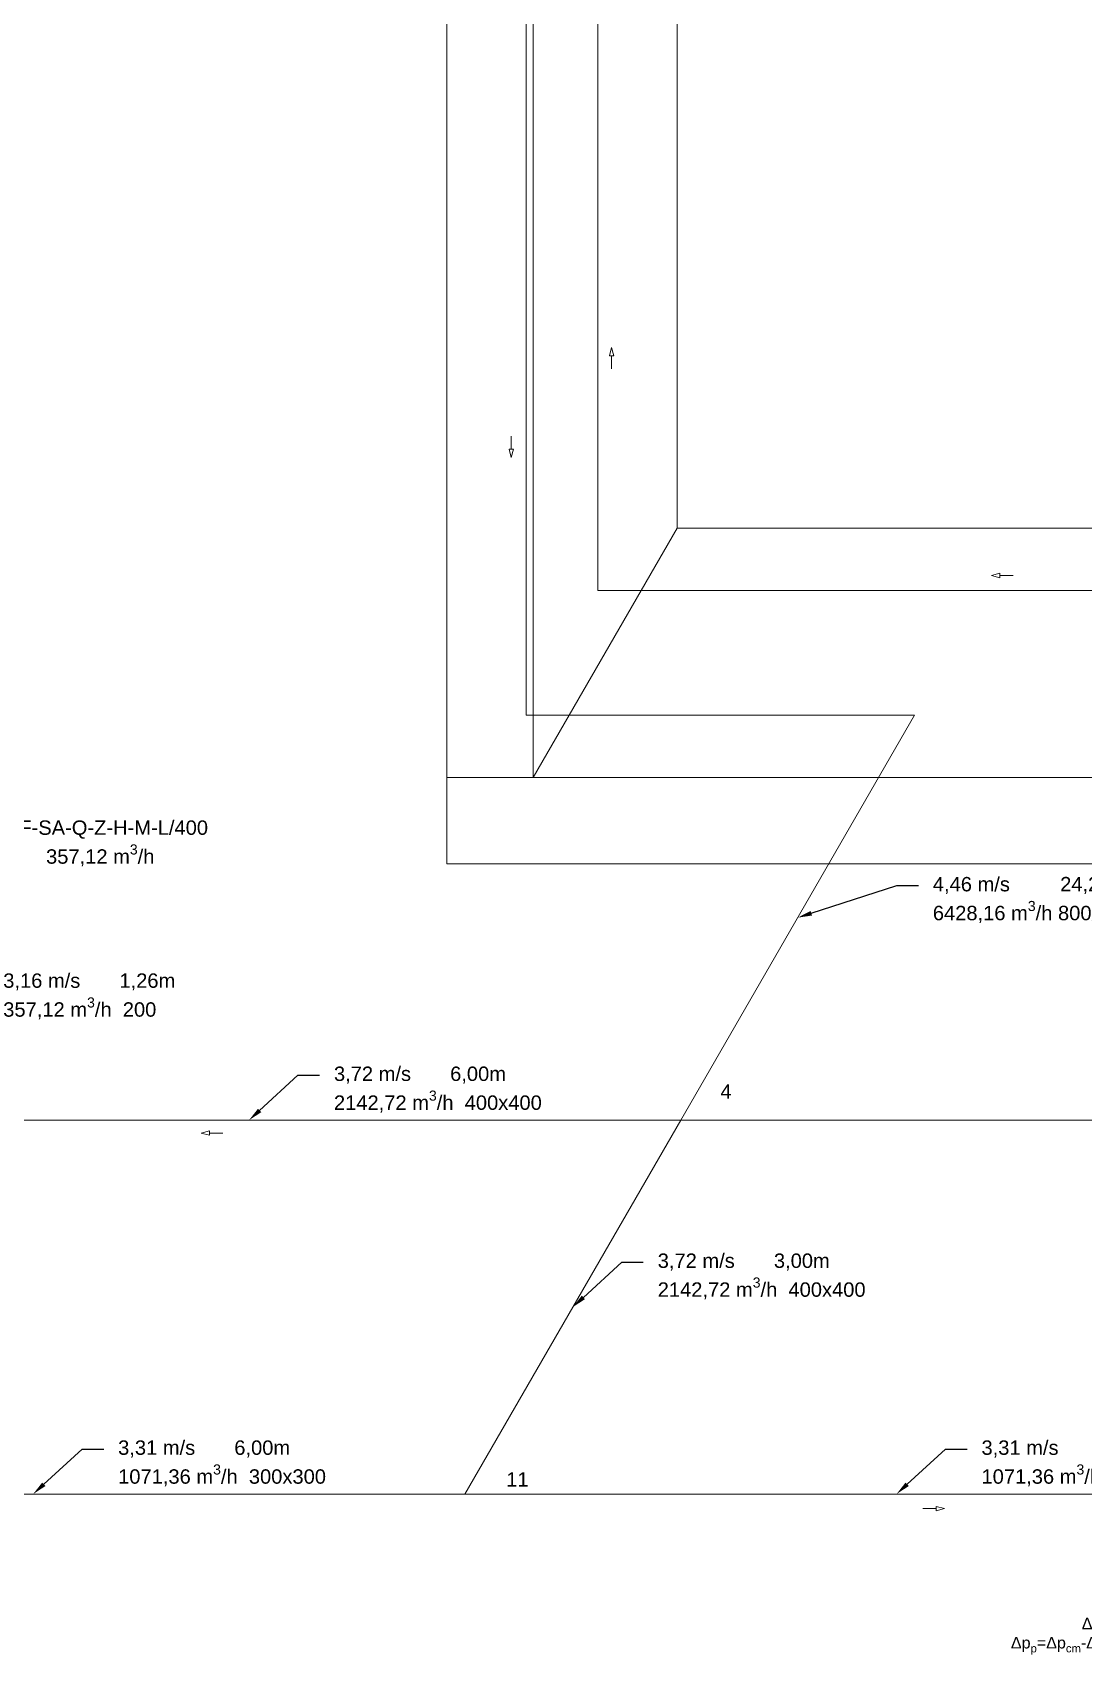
# Model space of a CAD drawing. Header units: millimetres. Extents: x 59762 to 60194, y -87842 to -87548.
# Drawn here: x 60006.85 to 60014.15, y -87708.7 to -87697.32 of the extents above; entities that cross this region are included whole.
import ezdxf
from ezdxf import colors
from ezdxf.entities.mleader import LeaderData, LeaderLine
from ezdxf.math import Vec2, Vec3

# ---------------------------------------------------------------- set-up
doc = ezdxf.new("R2010")
doc.units = ezdxf.units.MM
for name, color, linetype, lineweight in [('nawi. aksona', 150, 'Continuous', 20), ('nawi. strzałki', 150, 'Continuous', 20), ('Nawiew opis', 150, 'Continuous', 20), ('wymiary', 7, 'Continuous', 13), ('wyw strzałki', 30, 'Continuous', 20), ('wywie. aksona', 30, 'Continuous', 20)]:
    doc.layers.add(name, color=color, linetype=linetype, lineweight=lineweight)
doc.layers.add('podkład', color=7, linetype='Continuous', lineweight=13, transparency=0.7)
doc.styles.add('styl1', font='arial.ttf', dxfattribs={"height": 0.08})

# ---------------------------------------------------------------- blocks, each defined once
blk = doc.blocks.new('_None')

msp = doc.modelspace()

# ---------------------------------------------------------------- linework, layer by layer
at = {"layer": 'nawi. aksona', "ltscale": 20}
for p, q in [((60010.275924, -87702.059273), (60010.275924, -87690.359273)), ((60010.275924, -87702.059273), (60012.975924, -87702.059273)), ((60012.975924, -87702.059273), (60011.350924, -87704.873856)), ((60005.350924, -87704.873856), (60011.350924, -87704.873856)), ((60011.350924, -87704.873856), (60009.850924, -87707.471932)), ((60011.350924, -87704.873856), (60017.350924, -87704.873856)), ((60003.850924, -87707.471932), (60009.850924, -87707.471932)), ((60009.850924, -87707.471932), (60015.850924, -87707.471932))]:
    msp.add_line(p, q, dxfattribs=at)
at = {"layer": 'nawi. strzałki', "ltscale": 20}
for p, q in [((60010.173611, -87700.269641), (60010.158082, -87700.211685)), ((60010.18914, -87700.211685), (60010.158082, -87700.211685)), ((60010.173611, -87700.119641), (60010.173611, -87700.211685)), ((60010.173611, -87700.269641), (60010.18914, -87700.211685)), ((60008.01879, -87704.963592), (60008.076746, -87704.948063)), ((60008.01879, -87704.963592), (60008.076746, -87704.979121)), ((60008.076746, -87704.948063), (60008.076746, -87704.979121)), ((60008.16879, -87704.963592), (60008.076746, -87704.963592)), ((60013.033057, -87707.573376), (60013.125101, -87707.573376)), ((60013.183057, -87707.573376), (60013.125101, -87707.557847)), ((60013.125101, -87707.557847), (60013.125101, -87707.588905)), ((60013.183057, -87707.573376), (60013.125101, -87707.588905))]:
    msp.add_line(p, q, dxfattribs=at)
at = {"layer": 'podkład', "ltscale": 20}
for p, q in [((60011.325924, -87700.760235), (60011.325924, -87688.760235)), ((60010.325924, -87702.492286), (60010.325924, -87690.492286)), ((60009.725924, -87702.492286), (60009.725924, -87691.092286)), ((60010.325924, -87702.492286), (60011.325924, -87700.760235)), ((60011.325924, -87700.760235), (60014.725924, -87700.760235)), ((60009.725924, -87702.492286), (60010.325924, -87702.492286)), ((60009.725924, -87703.092286), (60009.725924, -87702.492286)), ((60010.325924, -87702.492286), (60015.725924, -87702.492286)), ((60015.725924, -87703.092286), (60009.725924, -87703.092286))]:
    msp.add_line(p, q, dxfattribs=at)
at = {"layer": 'wyw strzałki', "ltscale": 20}
for p, q in [((60010.870864, -87699.503615), (60010.855335, -87699.561571)), ((60010.870864, -87699.503615), (60010.886393, -87699.561571)), ((60010.886393, -87699.561571), (60010.855335, -87699.561571)), ((60010.870864, -87699.653615), (60010.870864, -87699.561571)), ((60013.511232, -87701.088558), (60013.569187, -87701.073029)), ((60013.511232, -87701.088558), (60013.569187, -87701.104087)), ((60013.569187, -87701.073029), (60013.569187, -87701.104087)), ((60013.661232, -87701.088558), (60013.569187, -87701.088558))]:
    msp.add_line(p, q, dxfattribs=at)
at = {"layer": 'wywie. aksona', "ltscale": 20}
for q in [(60010.775924, -87689.493248), (60015.975924, -87701.193248)]:
    msp.add_line((60010.775924, -87701.193248), q, dxfattribs=at)

# ---------------------------------------------------------------- texts
at = {"layer": 'Nawiew opis', "ltscale": 20, "char_height": 0.1, "attachment_point": 1, "style": 'styl1'}
for s, insert in [('4', (60011.627128, -87704.623856)), ('11', (60010.138376, -87707.320395))]:
    msp.add_mtext_dynamic_manual_height_columns(s, width=0.2, gutter_width=1, heights=[0], dxfattribs=dict(at, insert=insert))

# ---------------------------------------------------------------- leaders
at = {"layer": 'Nawiew opis', "ltscale": 20}
ml = msp.add_multileader_mtext('Standard', dxfattribs=at)
ml.set_content('\\A1;TDF-SA-Q-Z-H-M-L/400\\P357,12 m{\\H0.7x;\\S3^ ;}/h', color=256, style='styl1')
ml.set_leader_properties()
ml.build(insert=Vec2(0, 0))
ml.multileader.update_dxf_attribs({"dogleg_length": 0.3, "arrow_head_size": 0.1})
ctx = ml.context
ctx.base_point, ctx.char_height, ctx.arrow_head_size, ctx.landing_gap_size, ctx.plane_origin = Vec3(60006.473136, -87702.850795), 0.1, 0.1, 0.1, Vec3(60006.422136, -87703.493912)
ctx.text_align_type = 1
notes = []
notes.append((ctx, [(0, (1, 1, 0), (60006.323136, -87702.850795), (1, 0), 0.15, [(0, [(60006.173136, -87703.303912)], 0, [])])]))
ctx.mtext.insert, ctx.mtext.alignment, ctx.mtext.flow_direction = Vec3(60007.317099, -87702.790904), 2, 5
ml = msp.add_multileader_mtext('Standard', dxfattribs=at)
ml.set_content('\\A1;4,46 m/s         24,25m\\P6428,16 m{\\H0.7x;\\S3^ ;}/h 800x500', color=256, style='styl1')
ml.set_leader_properties()
ml.build(insert=Vec2(0, 0))
ml.multileader.update_dxf_attribs({"dogleg_length": 0.15, "arrow_head_size": 0.1})
ctx = ml.context
ctx.base_point, ctx.char_height, ctx.arrow_head_size, ctx.landing_gap_size, ctx.plane_origin = Vec3(60013.003131, -87703.243547), 0.1, 0.1, 0.1, Vec3(60012.163424, -87703.466565)
notes.append((ctx, [(0, (1, 1, 0), (60012.853131, -87703.243547), (1, 0), 0.15, [(0, [(60012.163424, -87703.466565)], 0, [])])]))
ctx.mtext.insert, ctx.mtext.flow_direction = Vec3(60013.103131, -87703.183656), 5
ml = msp.add_multileader_mtext('Standard', dxfattribs=at)
ml.set_content('\\A1;3,16 m/s       1,26m\\P357,12 m{\\H0.7x;\\S3^ ;}/h  200', color=256, style='styl1')
ml.set_leader_properties()
ml.build(insert=Vec2(0, 0))
ml.multileader.update_dxf_attribs({"dogleg_length": 0.15, "arrow_head_size": 0.1})
ctx = ml.context
ctx.base_point, ctx.char_height, ctx.arrow_head_size, ctx.landing_gap_size, ctx.plane_origin = Vec3(60006.542717, -87703.91389), 0.1, 0.1, 0.1, Vec3(60005.666174, -87704.327827)
notes.append((ctx, [(0, (1, 1, 0), (60006.392717, -87703.91389), (1, 0), 0.15, [(0, [(60005.666174, -87704.327827)], 0, [])])]))
ctx.mtext.insert, ctx.mtext.flow_direction = Vec3(60006.642717, -87703.853999), 5
ml = msp.add_multileader_mtext('Standard', dxfattribs=at)
ml.set_content('\\A1;3,72 m/s       6,00m\\P2142,72 m{\\H0.7x;\\S3^ ;}/h  400x400', color=256, style='styl1')
ml.set_leader_properties()
ml.build(insert=Vec2(0, 0))
ml.multileader.update_dxf_attribs({"dogleg_length": 0.15, "arrow_head_size": 0.1})
ctx = ml.context
ctx.base_point, ctx.char_height, ctx.arrow_head_size, ctx.landing_gap_size, ctx.plane_origin = Vec3(60008.841155, -87704.561196), 0.1, 0.1, 0.1, Vec3(60009.017106, -87704.873856)
notes.append((ctx, [(0, (1, 1, 0), (60008.691155, -87704.561196), (1, 0), 0.15, [(0, [(60008.350924, -87704.873856)], 0, [])])]))
ctx.mtext.insert, ctx.mtext.flow_direction = Vec3(60008.941155, -87704.501305), 5
ml = msp.add_multileader_mtext('Standard', dxfattribs=at)
ml.set_content('\\A1;3,72 m/s       3,00m\\P2142,72 m{\\H0.7x;\\S3^ ;}/h  400x400', color=256, style='styl1')
ml.set_leader_properties()
ml.build(insert=Vec2(0, 0))
ml.multileader.update_dxf_attribs({"dogleg_length": 0.15, "arrow_head_size": 0.1})
ctx = ml.context
ctx.base_point, ctx.char_height, ctx.arrow_head_size, ctx.landing_gap_size, ctx.plane_origin = Vec3(60011.091155, -87705.860234), 0.1, 0.1, 0.1, Vec3(60011.267106, -87706.172894)
notes.append((ctx, [(0, (1, 1, 0), (60010.941155, -87705.860234), (1, 0), 0.15, [(0, [(60010.600924, -87706.172894)], 0, [])])]))
ctx.mtext.insert, ctx.mtext.flow_direction = Vec3(60011.191155, -87705.800344), 5
ml = msp.add_multileader_mtext('Standard', dxfattribs=at)
ml.set_content('\\A1;3,31 m/s       6,00m\\P1071,36 m{\\H0.7x;\\S3^ ;}/h  300x300', color=256, style='styl1')
ml.set_leader_properties()
ml.build(insert=Vec2(0, 0))
ml.multileader.update_dxf_attribs({"dogleg_length": 0.15, "arrow_head_size": 0.1})
ctx = ml.context
ctx.base_point, ctx.char_height, ctx.arrow_head_size, ctx.landing_gap_size, ctx.plane_origin = Vec3(60007.341155, -87707.159273), 0.1, 0.1, 0.1, Vec3(60007.517106, -87707.471932)
notes.append((ctx, [(0, (1, 1, 0), (60007.191155, -87707.159273), (1, 0), 0.15, [(0, [(60006.850924, -87707.471932)], 0, [])])]))
ctx.mtext.insert, ctx.mtext.flow_direction = Vec3(60007.441155, -87707.099382), 5
ml = msp.add_multileader_mtext('Standard', dxfattribs=at)
ml.set_content('\\A1;3,31 m/s       6,00m\\P1071,36 m{\\H0.7x;\\S3^ ;}/h  300x300', color=256, style='styl1')
ml.set_leader_properties()
ml.build(insert=Vec2(0, 0))
ml.multileader.update_dxf_attribs({"dogleg_length": 0.15, "arrow_head_size": 0.1})
ctx = ml.context
ctx.base_point, ctx.char_height, ctx.arrow_head_size, ctx.landing_gap_size, ctx.plane_origin = Vec3(60013.341155, -87707.159273), 0.1, 0.1, 0.1, Vec3(60013.517106, -87707.471932)
notes.append((ctx, [(0, (1, 1, 0), (60013.191155, -87707.159273), (1, 0), 0.15, [(0, [(60012.850924, -87707.471932)], 0, [])])]))
ctx.mtext.insert, ctx.mtext.flow_direction = Vec3(60013.441155, -87707.099382), 5
at = {"layer": 'wymiary'}
ml = msp.add_multileader_mtext('Standard', dxfattribs=at)
ml.set_content('\\A1;Δp{\\H0.7x;\\S^ c;}=179Pa\\PΔp{\\H0.7x;\\S^ p;\\H1.42857x;=}Δp{\\H0.7x;\\S^ c;\\S^ m;\\H1.42857x;-}Δp{\\H0.7x;\\S^ c;\\H1.42857x;=50 Pa}', color=256, style='styl1')
ml.set_leader_properties()
ml.set_arrow_properties(name='NONE')
ml.build(insert=Vec2(0, 0))
ml.multileader.update_dxf_attribs({"dogleg_length": 0.15, "arrow_head_size": 0.1})
ctx = ml.context
ctx.base_point, ctx.char_height, ctx.arrow_head_size, ctx.landing_gap_size, ctx.plane_origin = Vec3(60013.561229, -87708.382081), 0.08, 0.1, 0.1, Vec3(60015.022297, -87709.104809)
ctx.text_align_type = 2
notes.append((ctx, [(0, (1, 1, 0), (60014.952543, -87708.382081), (-1, 0), 0.15, [(0, [(60015.12672, -87708.532044)], 0, [])])]))
ctx.mtext.insert, ctx.mtext.width, ctx.mtext.alignment, ctx.mtext.flow_direction = Vec3(60014.702543, -87708.330976), 1.10391719, 3, 5
for ctx, leaders in notes:
    for number, flags, end, landing, length, lines in leaders:
        leader = LeaderData()
        leader.index, (leader.has_last_leader_line, leader.has_dogleg_vector, leader.attachment_direction) = number, flags
        leader.last_leader_point, leader.dogleg_vector, leader.dogleg_length = Vec3(end), Vec3(landing), length
        for number, points, colour, breaks in lines:
            line = LeaderLine()
            line.index, line.vertices, line.color, line.breaks = number, Vec3.list(points), colors.encode_raw_color(colour), breaks
            leader.lines.append(line)
        ctx.leaders.append(leader)

doc.saveas('drawing.dxf')
